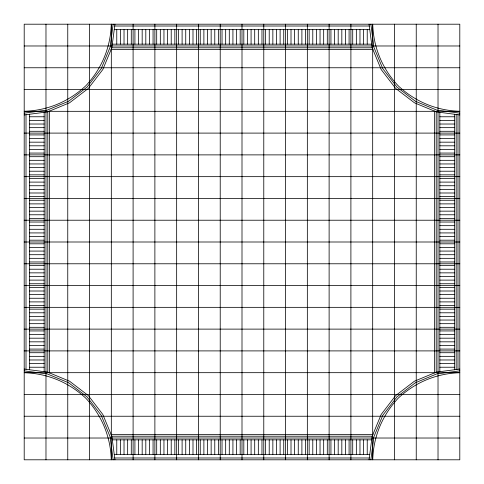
<?xml version="1.0" encoding="UTF-8"?>
<svg xmlns="http://www.w3.org/2000/svg" width="484" height="484" viewBox="0 0 484 484"><rect width="100%" height="100%" fill="white"/><g stroke="black" fill="none" stroke-linecap="round" stroke-linejoin="round"><path stroke-width="0.73" d="M24.2 113.135L24.2 24.2L459.8 24.2L459.8 459.8L24.2 459.8L24.2 113.135L47.22 110.104L68.668 101.223L87.084 87.084L101.223 68.668L110.104 47.22L113.135 24.2M114.95 24.2L111.858 47.686L102.79 69.575L88.372 88.372L69.575 102.79L47.686 111.858L24.2 114.95M369.05 459.8L372.142 436.314L381.211 414.425L395.628 395.628L414.425 381.211L436.314 372.142L459.8 369.05M370.865 459.8L373.896 436.78L382.777 415.332L396.916 396.916L415.332 382.777L436.78 373.896L459.8 370.865M114.714 26.015L369.286 26.015M114.236 29.645L369.764 29.645M112.324 44.165L371.676 44.165M24.2 45.98L459.8 45.98M111.816 47.795L372.184 47.795M111.06 49.61L372.94 49.61M24.2 67.76L459.8 67.76M24.2 89.54L459.8 89.54M29.645 116.765L44.165 116.765M439.835 116.765L454.355 116.765M29.645 120.395L44.165 120.395M439.835 120.395L454.355 120.395M29.645 124.025L44.165 124.025M439.835 124.025L454.355 124.025M29.645 127.655L44.165 127.655M439.835 127.655L454.355 127.655M29.645 131.285L44.165 131.285M439.835 131.285L454.355 131.285M24.2 133.1L459.8 133.1M29.645 134.915L44.165 134.915M439.835 134.915L454.355 134.915M29.645 138.545L44.165 138.545M439.835 138.545L454.355 138.545M29.645 142.175L44.165 142.175M439.835 142.175L454.355 142.175M29.645 145.805L44.165 145.805M439.835 145.805L454.355 145.805M29.645 149.435L44.165 149.435M439.835 149.435L454.355 149.435M29.645 153.065L44.165 153.065M439.835 153.065L454.355 153.065M24.2 154.88L459.8 154.88M29.645 156.695L44.165 156.695M439.835 156.695L454.355 156.695M29.645 160.325L44.165 160.325M439.835 160.325L454.355 160.325M29.645 163.955L44.165 163.955M439.835 163.955L454.355 163.955M29.645 167.585L44.165 167.585M439.835 167.585L454.355 167.585M29.645 171.215L44.165 171.215M439.835 171.215L454.355 171.215M29.645 174.845L44.165 174.845M439.835 174.845L454.355 174.845M24.2 176.66L459.8 176.66M29.645 178.475L44.165 178.475M439.835 178.475L454.355 178.475M29.645 182.105L44.165 182.105M439.835 182.105L454.355 182.105M29.645 185.735L44.165 185.735M439.835 185.735L454.355 185.735M29.645 189.365L44.165 189.365M439.835 189.365L454.355 189.365M29.645 192.995L44.165 192.995M439.835 192.995L454.355 192.995M29.645 196.625L44.165 196.625M439.835 196.625L454.355 196.625M24.2 198.44L459.8 198.44M29.645 200.255L44.165 200.255M439.835 200.255L454.355 200.255M29.645 203.885L44.165 203.885M439.835 203.885L454.355 203.885M29.645 207.515L44.165 207.515M439.835 207.515L454.355 207.515M29.645 211.145L44.165 211.145M439.835 211.145L454.355 211.145M29.645 214.775L44.165 214.775M439.835 214.775L454.355 214.775M29.645 218.405L44.165 218.405M439.835 218.405L454.355 218.405M24.2 220.22L459.8 220.22M29.645 222.035L44.165 222.035M439.835 222.035L454.355 222.035M29.645 225.665L44.165 225.665M439.835 225.665L454.355 225.665M29.645 229.295L44.165 229.295M439.835 229.295L454.355 229.295M29.645 232.925L44.165 232.925M439.835 232.925L454.355 232.925M29.645 236.555L44.165 236.555M439.835 236.555L454.355 236.555M29.645 240.185L44.165 240.185M439.835 240.185L454.355 240.185M24.2 242L459.8 242M29.645 243.815L44.165 243.815M439.835 243.815L454.355 243.815M29.645 247.445L44.165 247.445M439.835 247.445L454.355 247.445M29.645 251.075L44.165 251.075M439.835 251.075L454.355 251.075M29.645 254.705L44.165 254.705M439.835 254.705L454.355 254.705M29.645 258.335L44.165 258.335M439.835 258.335L454.355 258.335M29.645 261.965L44.165 261.965M439.835 261.965L454.355 261.965M24.2 263.78L459.8 263.78M29.645 265.595L44.165 265.595M439.835 265.595L454.355 265.595M29.645 269.225L44.165 269.225M439.835 269.225L454.355 269.225M29.645 272.855L44.165 272.855M439.835 272.855L454.355 272.855M29.645 276.485L44.165 276.485M439.835 276.485L454.355 276.485M29.645 280.115L44.165 280.115M439.835 280.115L454.355 280.115M29.645 283.745L44.165 283.745M439.835 283.745L454.355 283.745M24.2 285.56L459.8 285.56M29.645 287.375L44.165 287.375M439.835 287.375L454.355 287.375M29.645 291.005L44.165 291.005M439.835 291.005L454.355 291.005M29.645 294.635L44.165 294.635M439.835 294.635L454.355 294.635M29.645 298.265L44.165 298.265M439.835 298.265L454.355 298.265M29.645 301.895L44.165 301.895M439.835 301.895L454.355 301.895M29.645 305.525L44.165 305.525M439.835 305.525L454.355 305.525M24.2 307.34L459.8 307.34M29.645 309.155L44.165 309.155M439.835 309.155L454.355 309.155M29.645 312.785L44.165 312.785M439.835 312.785L454.355 312.785M29.645 316.415L44.165 316.415M439.835 316.415L454.355 316.415M29.645 320.045L44.165 320.045M439.835 320.045L454.355 320.045M29.645 323.675L44.165 323.675M439.835 323.675L454.355 323.675M29.645 327.305L44.165 327.305M439.835 327.305L454.355 327.305M24.2 329.12L459.8 329.12M29.645 330.935L44.165 330.935M439.835 330.935L454.355 330.935M29.645 334.565L44.165 334.565M439.835 334.565L454.355 334.565M29.645 338.195L44.165 338.195M439.835 338.195L454.355 338.195M29.645 341.825L44.165 341.825M439.835 341.825L454.355 341.825M29.645 345.455L44.165 345.455M439.835 345.455L454.355 345.455M29.645 349.085L44.165 349.085M439.835 349.085L454.355 349.085M24.2 350.9L459.8 350.9M29.645 352.715L44.165 352.715M439.835 352.715L454.355 352.715M29.645 356.345L44.165 356.345M439.835 356.345L454.355 356.345M29.645 359.975L44.165 359.975M439.835 359.975L454.355 359.975M29.645 363.605L44.165 363.605M439.835 363.605L454.355 363.605M29.645 367.235L44.165 367.235M439.835 367.235L454.355 367.235M24.2 394.46L459.8 394.46M24.2 416.24L459.8 416.24M111.06 434.39L372.94 434.39M111.816 436.205L372.184 436.205M24.2 438.02L459.8 438.02M112.324 439.835L371.676 439.835M114.236 454.355L369.764 454.355M114.714 457.985L369.286 457.985M459.8 113.135L436.78 110.104L415.332 101.223L396.916 87.084L382.777 68.668L373.896 47.22L370.865 24.2M459.8 114.95L436.314 111.858L414.425 102.79L395.628 88.372L381.211 69.575L372.142 47.686L369.05 24.2M24.2 369.05L47.686 372.142L69.575 381.211L88.372 395.628L102.79 414.425L111.858 436.314L114.95 459.8M24.2 370.865L47.22 373.896L68.668 382.777L87.084 396.916L101.223 415.332L110.104 436.78L113.135 459.8M457.985 114.714L457.985 369.286M456.17 114.472L456.17 369.528M454.355 114.236L454.355 369.764M439.835 112.324L439.835 371.676M438.02 24.2L438.02 459.8M436.205 111.816L436.205 372.184M434.39 111.06L434.39 372.94M416.24 24.2L416.24 459.8M394.46 24.2L394.46 459.8M367.235 29.645L367.235 44.165M367.235 439.835L367.235 454.355M363.605 29.645L363.605 44.165M363.605 439.835L363.605 454.355M359.975 29.645L359.975 44.165M359.975 439.835L359.975 454.355M356.345 29.645L356.345 44.165M356.345 439.835L356.345 454.355M352.715 29.645L352.715 44.165M352.715 439.835L352.715 454.355M350.9 24.2L350.9 459.8M349.085 29.645L349.085 44.165M349.085 439.835L349.085 454.355M345.455 29.645L345.455 44.165M345.455 439.835L345.455 454.355M341.825 29.645L341.825 44.165M341.825 439.835L341.825 454.355M338.195 29.645L338.195 44.165M338.195 439.835L338.195 454.355M334.565 29.645L334.565 44.165M334.565 439.835L334.565 454.355M330.935 29.645L330.935 44.165M330.935 439.835L330.935 454.355M329.12 24.2L329.12 459.8M327.305 29.645L327.305 44.165M327.305 439.835L327.305 454.355M323.675 29.645L323.675 44.165M323.675 439.835L323.675 454.355M320.045 29.645L320.045 44.165M320.045 439.835L320.045 454.355M316.415 29.645L316.415 44.165M316.415 439.835L316.415 454.355M312.785 29.645L312.785 44.165M312.785 439.835L312.785 454.355M309.155 29.645L309.155 44.165M309.155 439.835L309.155 454.355M307.34 24.2L307.34 459.8M305.525 29.645L305.525 44.165M305.525 439.835L305.525 454.355M301.895 29.645L301.895 44.165M301.895 439.835L301.895 454.355M298.265 29.645L298.265 44.165M298.265 439.835L298.265 454.355M294.635 29.645L294.635 44.165M294.635 439.835L294.635 454.355M291.005 29.645L291.005 44.165M291.005 439.835L291.005 454.355M287.375 29.645L287.375 44.165M287.375 439.835L287.375 454.355M285.56 24.2L285.56 459.8M283.745 29.645L283.745 44.165M283.745 439.835L283.745 454.355M280.115 29.645L280.115 44.165M280.115 439.835L280.115 454.355M276.485 29.645L276.485 44.165M276.485 439.835L276.485 454.355M272.855 29.645L272.855 44.165M272.855 439.835L272.855 454.355M269.225 29.645L269.225 44.165M269.225 439.835L269.225 454.355M265.595 29.645L265.595 44.165M265.595 439.835L265.595 454.355M263.78 24.2L263.78 459.8M261.965 29.645L261.965 44.165M261.965 439.835L261.965 454.355M258.335 29.645L258.335 44.165M258.335 439.835L258.335 454.355M254.705 29.645L254.705 44.165M254.705 439.835L254.705 454.355M251.075 29.645L251.075 44.165M251.075 439.835L251.075 454.355M247.445 29.645L247.445 44.165M247.445 439.835L247.445 454.355M243.815 29.645L243.815 44.165M243.815 439.835L243.815 454.355M242 24.2L242 459.8M240.185 29.645L240.185 44.165M240.185 439.835L240.185 454.355M236.555 29.645L236.555 44.165M236.555 439.835L236.555 454.355M232.925 29.645L232.925 44.165M232.925 439.835L232.925 454.355M229.295 29.645L229.295 44.165M229.295 439.835L229.295 454.355M225.665 29.645L225.665 44.165M225.665 439.835L225.665 454.355M222.035 29.645L222.035 44.165M222.035 439.835L222.035 454.355M220.22 24.2L220.22 459.8M218.405 29.645L218.405 44.165M218.405 439.835L218.405 454.355M214.775 29.645L214.775 44.165M214.775 439.835L214.775 454.355M211.145 29.645L211.145 44.165M211.145 439.835L211.145 454.355M207.515 29.645L207.515 44.165M207.515 439.835L207.515 454.355M203.885 29.645L203.885 44.165M203.885 439.835L203.885 454.355M200.255 29.645L200.255 44.165M200.255 439.835L200.255 454.355M198.44 24.2L198.44 459.8M196.625 29.645L196.625 44.165M196.625 439.835L196.625 454.355M192.995 29.645L192.995 44.165M192.995 439.835L192.995 454.355M189.365 29.645L189.365 44.165M189.365 439.835L189.365 454.355M185.735 29.645L185.735 44.165M185.735 439.835L185.735 454.355M182.105 29.645L182.105 44.165M182.105 439.835L182.105 454.355M178.475 29.645L178.475 44.165M178.475 439.835L178.475 454.355M176.66 24.2L176.66 459.8M174.845 29.645L174.845 44.165M174.845 439.835L174.845 454.355M171.215 29.645L171.215 44.165M171.215 439.835L171.215 454.355M167.585 29.645L167.585 44.165M167.585 439.835L167.585 454.355M163.955 29.645L163.955 44.165M163.955 439.835L163.955 454.355M160.325 29.645L160.325 44.165M160.325 439.835L160.325 454.355M156.695 29.645L156.695 44.165M156.695 439.835L156.695 454.355M154.88 24.2L154.88 459.8M153.065 29.645L153.065 44.165M153.065 439.835L153.065 454.355M149.435 29.645L149.435 44.165M149.435 439.835L149.435 454.355M145.805 29.645L145.805 44.165M145.805 439.835L145.805 454.355M142.175 29.645L142.175 44.165M142.175 439.835L142.175 454.355M138.545 29.645L138.545 44.165M138.545 439.835L138.545 454.355M134.915 29.645L134.915 44.165M134.915 439.835L134.915 454.355M133.1 24.2L133.1 459.8M131.285 29.645L131.285 44.165M131.285 439.835L131.285 454.355M127.655 29.645L127.655 44.165M127.655 439.835L127.655 454.355M124.025 29.645L124.025 44.165M124.025 439.835L124.025 454.355M120.395 29.645L120.395 44.165M120.395 439.835L120.395 454.355M116.765 29.645L116.765 44.165M116.765 439.835L116.765 454.355M89.54 24.2L89.54 459.8M67.76 24.2L67.76 459.8M49.61 111.06L49.61 372.94M47.795 111.816L47.795 372.184M45.98 24.2L45.98 459.8M44.165 112.324L44.165 371.676M29.645 114.236L29.645 369.764M26.015 114.714L26.015 369.286M111.32 24.2C110.509 47.607 101.779 68.674 85.801 85.801C68.674 101.779 47.607 110.509 24.2 111.32L459.8 111.32C436.393 110.509 415.326 101.779 398.199 85.801C382.221 68.674 373.491 47.607 372.68 24.2L372.68 459.8C373.491 436.393 382.221 415.326 398.199 398.199C415.326 382.221 436.393 373.491 459.8 372.68L24.2 372.68C47.607 373.491 68.674 382.221 85.801 398.199C101.779 415.326 110.509 436.393 111.32 459.8L111.32 24.2"/></g></svg>
